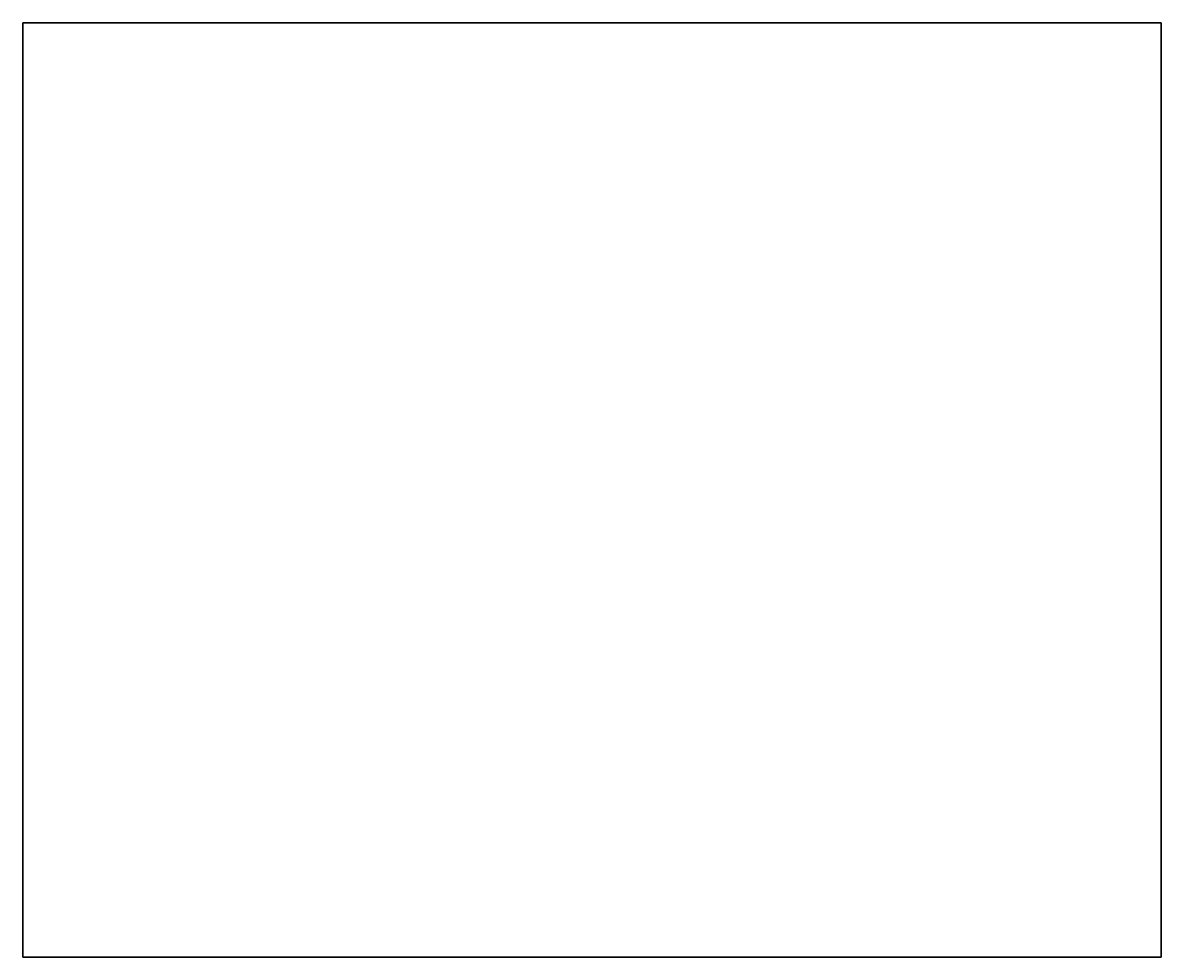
# Model space of a CAD drawing. Header units: millimetres. Extents: x 181 to 373, y -7 to 150.
import ezdxf

# ---------------------------------------------------------------- set-up
doc = ezdxf.new("R2010")
doc.units = ezdxf.units.MM
doc.layers.get('0').update_dxf_attribs({"linetype": 'CONTINUOUS'})

msp = doc.modelspace()

# ---------------------------------------------------------------- linework, layer by layer
for points in [[(372.94, 149.92), (372.94, -7.21), (181.44, -7.21), (181.44, 149.92)], [(181.44, -7.21), (372.94, -7.21), (372.94, 149.92), (181.44, 149.92)]]:
    msp.add_lwpolyline(points, close=True)

doc.saveas('drawing.dxf')
